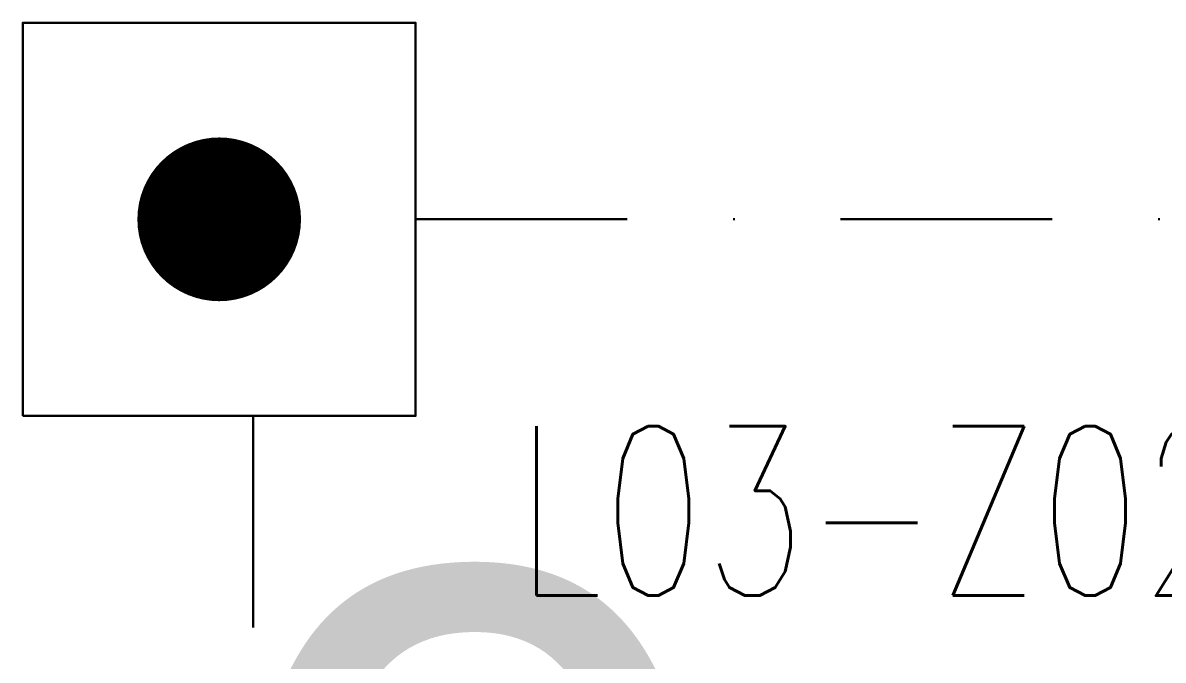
# Model space of a CAD drawing. Extents: x -9058 to 11890, y 0 to 8245.
# Drawn here: x 3227.1 to 3294.4, y 3717.8 to 3755.4 of the extents above; entities that cross this region are included whole.
import ezdxf
from ezdxf.enums import TextEntityAlignment as Align

# ---------------------------------------------------------------- set-up
doc = ezdxf.new("R2010")
doc.units = 0
doc.header["$MEASUREMENT"] = 0
doc.linetypes.add('DASHDOT', pattern=[1, 0.5, -0.25, 0, -0.25])
doc.layers.get('0').update_dxf_attribs({"color": 9, "lineweight": 9})
for name, color, linetype, lineweight in [('21', 9, 'Continuous', 9), ('21 @ 20', 9, 'Continuous', 9), ('E-DEDEKTÖR NUMARALARI', 20, 'Continuous', 30), ('E-KABLO', 7, 'Continuous', 30), ('E-YANGIN İHBAR BUTONU', 7, 'Continuous', 30)]:
    doc.layers.add(name, color=color, linetype=linetype, lineweight=lineweight)
doc.styles.add('Arial', font='arial.ttf', dxfattribs={"height": 2.5})
doc.styles.add('E-YAZI', font='txttw.shx')

# ---------------------------------------------------------------- blocks, each defined once
blk = doc.blocks.new('0a_elevationtarget-p')
at = {"style": 'Arial'}
blk.add_attdef('BITMISKOT', text='', height=2, dxfattribs=at).set_placement((4.5, 5.68e-14), align=Align.BOTTOM_LEFT)
blk.add_attdef('KABAKOT', text='', height=2, dxfattribs=at).set_placement((4.5, -0.5920873124146624), align=Align.TOP_LEFT)
blk = doc.blocks.new('*U1863')
at = {"layer": '21 @ 20'}
ref = blk.add_blockref('0a_elevationtarget-p', (2947.768327808921, 3670.96496520635), dxfattribs=dict(at, xscale=20, yscale=20, zscale=20))
ref.add_attrib('BITMISKOT', 'BK +0.10', dxfattribs={"layer": '0', "height": 40, "style": 'Arial'}).set_placement((3037.768327808921, 3670.96496520635), align=Align.BOTTOM_LEFT)
blk = doc.blocks.new('100_YANGIN İHBAR BUTONU 085')
at = {"layer": 'E-YANGIN İHBAR BUTONU', "color": 4}
blk.add_lwpolyline([(-1.159893000044392, 0), (-1.159893000044392, 2.319785999890881), (1.159893000044392, 2.319785999890881), (1.159893000044392, 0)], close=True, dxfattribs=at)
at = {"layer": 'E-YANGIN İHBAR BUTONU', "color": 3, "const_width": 0.48328875}
blk.add_lwpolyline([(-0.2416443748195888, 1.159893000044393, 1), (0.2416443748195888, 1.159893000044393, 1)], format="xyb", close=True, dxfattribs=at)

msp = doc.modelspace()

# ---------------------------------------------------------------- linework, layer by layer
at = {"layer": 'E-KABLO', "color": 6, "linetype": 'DASHDOT', "ltscale": 25}
for p, q in [((3250.255428860607, 3743.774177935484), (3573.135254588583, 3743.774177935485)), ((3240.662018170576, 3732.17524793603), (3240.662018170574, 3642.797389370746))]:
    msp.add_line(p, q, dxfattribs=at)

# ---------------------------------------------------------------- block references
at = {"layer": '21', "color": 6, "linetype": 'DASHDOT'}
msp.add_blockref('*U1863', (0, 0), dxfattribs=at)
at = {"layer": 'E-YANGIN İHBAR BUTONU', "xscale": 10, "yscale": 10, "zscale": 10}
msp.add_blockref('100_YANGIN İHBAR BUTONU 085', (3238.656498860163, 3732.17524793603), dxfattribs=at)

# ---------------------------------------------------------------- texts
at = {"layer": 'E-DEDEKTÖR NUMARALARI', "style": 'E-YAZI', "width": 0.7}
msp.add_text('L03-Z02-D19', height=10, dxfattribs=at).set_placement((3256.193347664621, 3721.564485160268))

doc.saveas('drawing.dxf')
